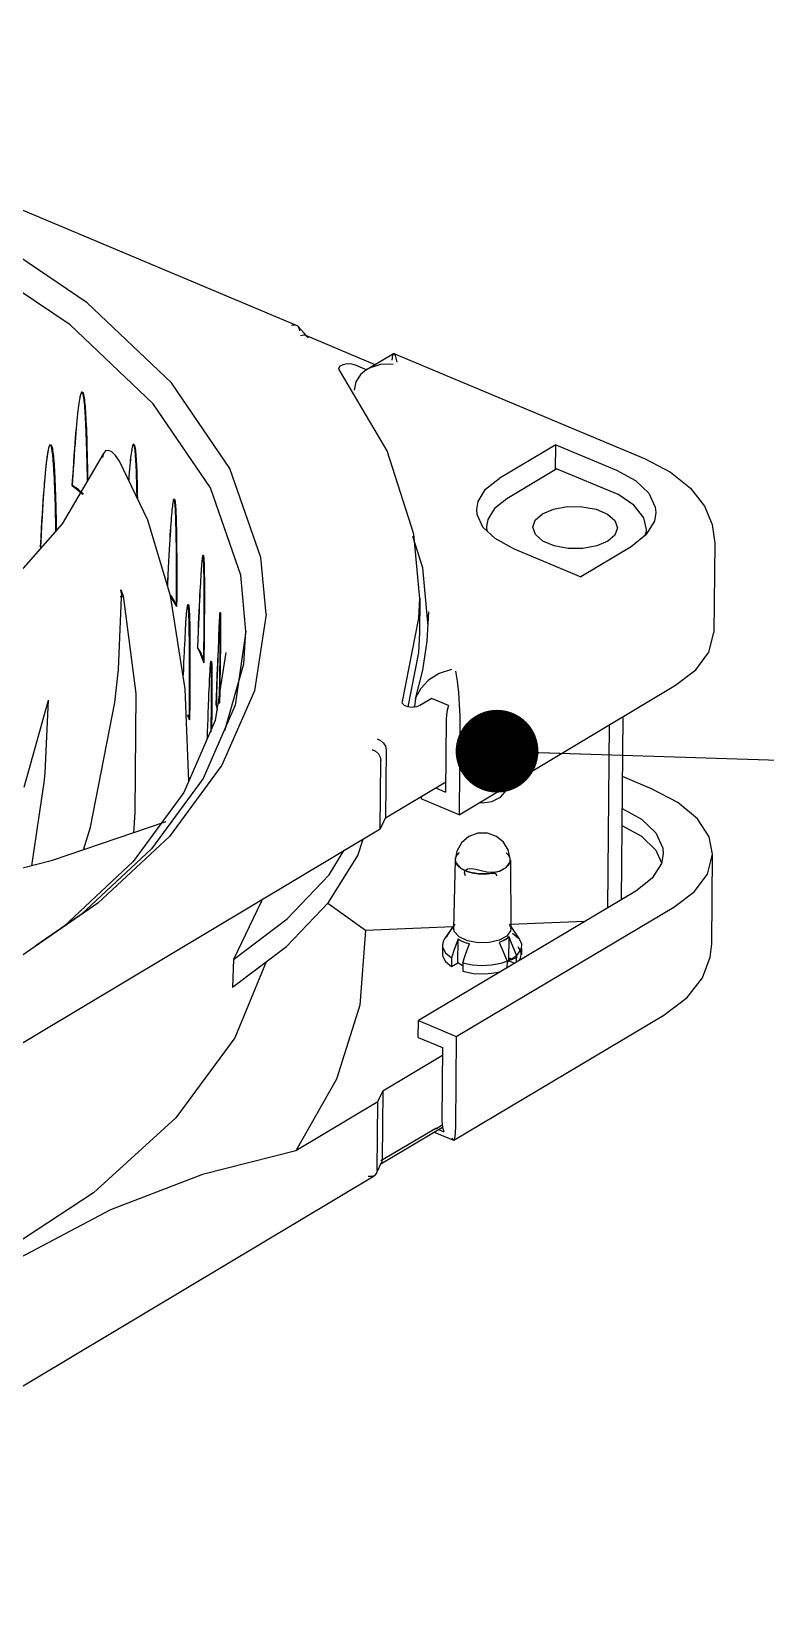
# Model space of a CAD drawing. Header units: millimetres. Extents: x 0 to 841, y 0 to 594.
# Drawn here: x 610.86 to 629.49, y 332.2 to 372.08 of the extents above; entities that cross this region are included whole.
import ezdxf

# ---------------------------------------------------------------- set-up
doc = ezdxf.new("R2010")
doc.units = ezdxf.units.MM
doc.header["$LTSCALE"] = 46.255
doc.layers.get('0').update_dxf_attribs({"linetype": 'CONTINUOUS'})
doc.layers.add('ASSEM_MEM', color=7, linetype='CONTINUOUS')
doc.styles.get("Standard").update_dxf_attribs({"font": 'txt', "width": 0.8})
doc.dimstyles.get("Standard").update_dxf_attribs({"dimtxt": 3, "dimasz": 2.1, "dimexe": 2, "dimexo": 1, "dimtad": 1, "dimzin": 0, "dimdsep": 46, "dimtxsty": 'STANDARD', "dimblk": '_FILLED', "dimblk1": '_FILLED', "dimblk2": '_FILLED', "dimcen": 0.09, "dimazin": 0, "dimtol": 1, "dimtp": 0.01, "dimtm": 0.01, "dimtfac": 1, "dimtofl": 0, "dimtmove": 0, "dimatfit": 3, "dimldrblk": '_FILLED', "dimfxl": 1, "dimtolj": 1, "dimtzin": 0, "dimarcsym": 0})

# ---------------------------------------------------------------- blocks, each defined once
blk = doc.blocks.new('_FILLED')
at = {"color": 0, "linetype": 'BYBLOCK'}
blk.add_solid([(0, 0), (-1, 0.167), (-1, -0.167)], dxfattribs=at)

msp = doc.modelspace()

# ---------------------------------------------------------------- linework, layer by layer
at = {"layer": 'ASSEM_MEM', "color": 7, "linetype": 'CONTINUOUS'}
for p, q in [((608.628, 368.392), (617.574, 364.633)), ((617.616, 364.603), (617.64, 364.566)), ((617.64, 364.566), (617.654, 364.49)), ((617.833, 364.362), (617.786, 364.415)), ((617.807, 364.373), (619.572, 363.631)), ((617.852, 364.341), (617.874, 364.306)), ((619.373, 363.512), (620.044, 363.913)), ((620.044, 363.913), (620.053, 363.914)), ((620.053, 363.914), (620.084, 363.86)), ((620.053, 363.914), (626.431, 361.237)), ((620.084, 363.86), (620.125, 363.696)), ((618.673, 363.49), (618.658, 363.534)), ((619.883, 361.443), (618.673, 363.49)), ((619.067, 363.627), (619.368, 363.501)), ((619.426, 363.541), (619.373, 363.512)), ((619.711, 363.634), (619.426, 363.541)), ((620.039, 363.645), (619.711, 363.634)), ((612.682, 361.378), (612.656, 361.271)), ((620.561, 359.33), (619.883, 361.443)), ((624.16, 361.597), (622.727, 360.739)), ((624.154, 360.964), (624.16, 361.597)), ((624.16, 361.597), (625.702, 360.949)), ((624.192, 360.987), (622.918, 360.225)), ((624.192, 360.987), (625.734, 360.339)), ((611.892, 360.565), (612.025, 360.449)), ((625.701, 360.949), (626.186, 360.686)), ((612.025, 360.449), (612.155, 360.333)), ((622.403, 359.517), (622.412, 359.414)), ((625.727, 359.473), (625.727, 359.486)), ((626.465, 359.446), (626.397, 359.741)), ((611.111, 358.993), (611.086, 359.008)), ((611.086, 359.008), (611.109, 358.991)), ((620.787, 358.474), (620.538, 359.266)), ((620.709, 357.693), (620.561, 359.33)), ((623.063, 358.977), (624.798, 358.248)), ((626.072, 359.011), (624.797, 358.248)), ((628.194, 359.104), (628.173, 356.831)), ((620.921, 356.993), (620.787, 358.474)), ((613.12, 357.728), (613.122, 357.766)), ((613.126, 357.914), (613.128, 357.901)), ((613.149, 357.861), (613.126, 357.914)), ((613.128, 357.914), (613.127, 357.873)), ((613.134, 357.849), (613.128, 357.914)), ((613.129, 357.909), (613.134, 357.849)), ((613.149, 357.861), (613.129, 357.909)), ((613.134, 357.849), (613.139, 357.788)), ((613.139, 357.788), (613.143, 357.727)), ((613.143, 357.727), (613.189, 357.763)), ((613.511, 355.282), (613.189, 357.763)), ((614.76, 355.401), (614.384, 357.764)), ((613.069, 355.896), (613.143, 357.727)), ((614.388, 357.739), (614.462, 357.621)), ((614.462, 357.621), (614.539, 357.493)), ((614.539, 357.493), (614.489, 357.627)), ((614.833, 357.515), (614.826, 357.539)), ((620.709, 357.692), (620.701, 356.826)), ((615.643, 357.308), (615.641, 357.333)), ((615.648, 356.858), (615.648, 356.985)), ((620.9, 356.615), (620.942, 357.357)), ((615.599, 356.629), (615.591, 356.43)), ((615.646, 356.545), (615.647, 356.713)), ((615.647, 356.713), (615.648, 356.858)), ((615.653, 356.585), (615.651, 356.39)), ((615.655, 356.754), (615.653, 356.585)), ((615.656, 356.899), (615.655, 356.754)), ((616.3, 356.866), (616.022, 354.994)), ((620.701, 356.827), (620.682, 356.328)), ((614.866, 356.398), (614.865, 356.551)), ((614.867, 356.237), (614.866, 356.398)), ((615.181, 356.192), (615.231, 356.061)), ((615.231, 356.061), (615.208, 356.197)), ((615.23, 356.062), (615.232, 356.291)), ((615.787, 356.328), (615.517, 354.601)), ((615.583, 356.195), (615.573, 355.918)), ((615.591, 356.43), (615.583, 356.195)), ((615.583, 356.059), (615.593, 356.314)), ((615.635, 355.357), (615.644, 356.351)), ((615.641, 356.127), (615.644, 356.351)), ((615.644, 356.351), (615.646, 356.545)), ((615.651, 356.39), (615.648, 356.164)), ((620.682, 356.328), (620.406, 354.948)), ((612.976, 355.054), (613.069, 355.896)), ((615.23, 356.062), (615.23, 356.077)), ((615.38, 355.852), (615.375, 355.771)), ((615.421, 355.756), (615.42, 355.829)), ((615.573, 355.918), (615.562, 355.594)), ((615.572, 355.76), (615.583, 356.059)), ((615.634, 355.57), (615.638, 355.868)), ((615.638, 355.868), (615.641, 356.127)), ((615.644, 355.901), (615.639, 355.596)), ((615.648, 356.164), (615.644, 355.901)), ((621.62, 355.855), (621.659, 355.6)), ((614.851, 353.066), (614.76, 355.401)), ((615.422, 355.677), (615.421, 355.756)), ((615.423, 355.572), (615.422, 355.677)), ((615.546, 355), (615.56, 355.409)), ((615.562, 355.594), (615.55, 355.213)), ((615.56, 355.409), (615.572, 355.76)), ((615.631, 355.333), (615.634, 355.57)), ((615.639, 355.596), (615.635, 355.339)), ((621.709, 352.207), (627.2, 355.494)), ((610.668, 352.908), (611.286, 355.115)), ((611.201, 353.275), (611.286, 355.115)), ((612.358, 351.891), (612.976, 355.054)), ((614.871, 355.074), (614.867, 354.618)), ((616.022, 354.994), (615.214, 353.131)), ((615.342, 354.987), (615.334, 354.77)), ((615.348, 355.152), (615.342, 354.987)), ((615.421, 354.787), (615.422, 355.015)), ((615.422, 355.015), (615.423, 355.233)), ((615.55, 355.213), (615.543, 354.999)), ((615.57, 354.941), (615.544, 354.999)), ((615.544, 354.999), (615.572, 354.867)), ((615.627, 355.032), (615.631, 355.333)), ((615.635, 355.339), (615.629, 355.045)), ((620.265, 355.062), (620.268, 355.081)), ((620.603, 355.154), (620.574, 354.966)), ((620.708, 354.978), (620.625, 354.946)), ((621.014, 355.161), (620.708, 354.978)), ((621.44, 354.983), (621.014, 355.161)), ((615.517, 354.601), (614.723, 352.771)), ((614.805, 354.74), (614.864, 354.617)), ((614.864, 354.617), (614.83, 354.745)), ((615.417, 354.301), (615.419, 354.58)), ((615.419, 354.58), (615.421, 354.787)), ((620.573, 354.94), (620.574, 354.966)), ((621.383, 354.626), (621.366, 352.786)), ((625.866, 354.695), (625.823, 350.051)), ((615.319, 354.3), (615.314, 354.134)), ((615.319, 354.146), (615.321, 354.186)), ((621.73, 354.48), (621.709, 352.207)), ((625.482, 349.848), (625.524, 354.491)), ((619.855, 353.86), (619.839, 352.128)), ((615.69, 353.464), (614.356, 351.661)), ((619.707, 351.853), (619.723, 353.585)), ((610.864, 350.918), (611.178, 353.028)), ((611.178, 353.028), (611.201, 353.275)), ((614.847, 353.156), (614.87, 353.111)), ((619.839, 352.128), (621.369, 353.043)), ((626.609, 352.862), (625.852, 353.183)), ((620.746, 352.671), (620.746, 352.612)), ((621.709, 352.207), (620.746, 352.612)), ((621.115, 352.891), (621.366, 352.786)), ((625.844, 352.368), (626.337, 352.098)), ((601.512, 340.97), (619.707, 351.853)), ((612.179, 351.324), (612.358, 351.891)), ((614.356, 351.661), (612.539, 349.964)), ((621.609, 351.07), (621.568, 349.332)), ((621.649, 351.29), (621.609, 351.07)), ((621.609, 351.07), (621.63, 350.98)), ((622.904, 350.873), (622.999, 350.998)), ((622.999, 350.998), (623.009, 351.058)), ((623.008, 351.058), (623, 351.112)), ((623.009, 351.058), (623.018, 349.318)), ((626.7, 351.315), (626.847, 350.986)), ((628.118, 348.936), (628.139, 351.209)), ((621.63, 350.98), (621.748, 350.856)), ((621.748, 350.856), (621.95, 350.763)), ((621.843, 350.803), (621.865, 350.795)), ((621.865, 350.795), (621.923, 350.837)), ((621.95, 350.763), (622.208, 350.716)), ((622.208, 350.716), (622.481, 350.721)), ((622.414, 350.763), (622.577, 350.75)), ((622.481, 350.721), (622.723, 350.776)), ((622.723, 350.776), (622.904, 350.873)), ((622.875, 350.851), (622.97, 350.942)), ((626.194, 350.271), (620.676, 346.994)), ((612.539, 349.964), (610.266, 348.398)), ((619.329, 349.277), (618.375, 349.962)), ((621.636, 346.587), (627.155, 349.864)), ((621.569, 349.391), (621.342, 349.065)), ((624.902, 349.504), (623.013, 349.427)), ((611.679, 349.378), (610.964, 348.886)), ((621.553, 349.367), (619.329, 349.277)), ((621.41, 349.137), (621.342, 349.06)), ((621.408, 349.137), (621.476, 349.242)), ((621.476, 349.242), (621.547, 349.349)), ((621.547, 349.349), (621.569, 349.382)), ((621.675, 348.456), (621.681, 349.06)), ((622.188, 348.964), (621.922, 349.013)), ((622.726, 349.029), (622.471, 348.97)), ((622.967, 349.119), (622.962, 348.506)), ((623.018, 349.377), (623.239, 349.047)), ((621.286, 348.898), (621.284, 348.682)), ((621.362, 348.705), (621.515, 348.576)), ((621.569, 348.739), (621.513, 348.575)), ((622.471, 348.97), (622.188, 348.964)), ((623.058, 348.561), (623.097, 348.588)), ((623.059, 348.564), (623.097, 348.59)), ((623.097, 348.59), (623.133, 348.617)), ((623.097, 348.588), (623.132, 348.615)), ((623.132, 348.615), (623.164, 348.642)), ((623.133, 348.617), (623.163, 348.642)), ((623.269, 348.782), (623.163, 348.642)), ((623.164, 348.64), (623.164, 348.58)), ((623.264, 348.56), (623.287, 348.664)), ((623.292, 348.884), (623.269, 348.782)), ((623.291, 348.823), (623.29, 348.664)), ((615.979, 348.541), (615.954, 347.836)), ((621.364, 348.487), (621.514, 348.361)), ((621.513, 348.575), (621.514, 348.361)), ((621.514, 348.361), (621.675, 348.456)), ((621.786, 348.385), (621.674, 348.456)), ((621.801, 348.38), (621.786, 348.385)), ((621.801, 348.453), (621.802, 348.239)), ((621.802, 348.454), (622.036, 348.406)), ((622.535, 348.401), (622.673, 348.424)), ((622.673, 348.424), (622.803, 348.455)), ((622.803, 348.455), (622.922, 348.496)), ((622.924, 348.495), (622.919, 348.326)), ((623.012, 348.577), (622.928, 348.467)), ((623.106, 348.445), (622.962, 348.506)), ((622.984, 348.521), (623.011, 348.534)), ((623.01, 348.527), (622.984, 348.521)), ((623.009, 348.534), (623.034, 348.547)), ((623.035, 348.533), (623.009, 348.527)), ((623.011, 348.534), (623.037, 348.548)), ((623.034, 348.547), (623.058, 348.561)), ((623.061, 348.54), (623.035, 348.533)), ((623.037, 348.548), (623.061, 348.563)), ((623.096, 348.552), (623.058, 348.539)), ((623.059, 348.541), (623.059, 348.564)), ((623.097, 348.553), (623.059, 348.541)), ((623.161, 348.47), (623.164, 348.58)), ((623.237, 348.524), (623.264, 348.56)), ((620.672, 346.561), (620.676, 346.994)), ((620.676, 346.994), (621.636, 346.587)), ((621.574, 343.956), (626.908, 347.124)), ((620.672, 346.561), (621.286, 346.301)), ((621.287, 346.301), (621.27, 344.461)), ((621.636, 346.587), (621.616, 344.314)), ((621.285, 346.103), (619.776, 345.201)), ((619.776, 345.201), (619.76, 343.469)), ((619.644, 344.925), (617.563, 343.681)), ((619.628, 343.193), (619.644, 344.925)), ((619.724, 343.352), (621.286, 344.287)), ((621.117, 344.252), (619.725, 343.428)), ((621.12, 344.251), (621.117, 344.252)), ((621.125, 344.249), (621.117, 344.252)), ((621.122, 344.25), (621.12, 344.251)), ((621.135, 344.245), (621.128, 344.248)), ((621.279, 344.331), (621.135, 344.245)), ((621.184, 344.226), (621.321, 344.168)), ((621.185, 344.226), (621.321, 344.168)), ((621.27, 344.461), (621.275, 344.352)), ((621.615, 344.314), (621.609, 344.126)), ((621.078, 344.161), (621.565, 343.955)), ((621.565, 343.955), (621.535, 344.009)), ((621.573, 343.956), (621.565, 343.955)), ((619.76, 343.469), (619.744, 343.395)), ((601.405, 332.198), (619.552, 343.053)), ((619.628, 343.193), (619.61, 343.116)), ((619.709, 343.32), (619.744, 343.395))]:
    msp.add_line(p, q, dxfattribs=at)
for points in [[(616.811, 357.295), (616.68, 358.739), (615.893, 360.996), (614.411, 363.167), (612.271, 365.201), (609.526, 367.046), (606.243, 368.658), (602.504, 369.997), (598.4, 371.029), (594.032, 371.73), (589.508, 372.082), (584.939, 372.077), (580.439, 371.714), (576.117, 371.002), (572.079, 369.96), (568.427, 368.612), (565.249, 366.993)], [(616.3, 356.866), (616.172, 358.286), (615.398, 360.503), (613.942, 362.637), (611.839, 364.635), (609.142, 366.448), (605.916, 368.032), (602.242, 369.347), (598.209, 370.362), (593.917, 371.05), (589.472, 371.396), (584.983, 371.391), (580.561, 371.034), (576.314, 370.335), (572.347, 369.311), (568.758, 367.987), (565.636, 366.396)], [(617.453, 364.63), (617.532, 364.642), (617.574, 364.633)], [(617.574, 364.633), (617.598, 364.62), (617.616, 364.603)], [(617.786, 364.415), (617.699, 364.512), (617.616, 364.603)], [(617.685, 364.37), (617.764, 364.383), (617.807, 364.373)], [(617.807, 364.373), (617.831, 364.36), (617.852, 364.341)], [(620.007, 363.744), (620.024, 363.872), (620.044, 363.913)], [(618.658, 363.534), (618.658, 363.543), (618.69, 363.595), (618.763, 363.635), (618.865, 363.655), (618.974, 363.652), (619.067, 363.627)], [(619.373, 363.512), (619.215, 363.388), (619.088, 363.195), (619.045, 362.983)], [(612.08, 362.789), (612.072, 362.746), (612.065, 362.698), (612.057, 362.645), (612.049, 362.587), (612.041, 362.524), (612.033, 362.455), (612.025, 362.38), (612.016, 362.298), (612.008, 362.209), (611.999, 362.112), (611.99, 362.007), (611.98, 361.893), (611.971, 361.77), (611.961, 361.636), (611.95, 361.491), (611.939, 361.334), (611.928, 361.164), (611.916, 360.979), (611.891, 360.565)], [(611.893, 360.565), (611.907, 360.78), (611.919, 360.979), (611.931, 361.162), (611.943, 361.332), (611.954, 361.489), (611.965, 361.634), (611.975, 361.768), (611.985, 361.891), (611.995, 362.005), (612.004, 362.11), (612.013, 362.207), (612.022, 362.297), (612.031, 362.379), (612.039, 362.454), (612.047, 362.523), (612.056, 362.587), (612.064, 362.645), (612.072, 362.698), (612.08, 362.746)], [(612.143, 362.929), (612.128, 362.931), (612.116, 362.915), (612.106, 362.891), (612.097, 362.862), (612.088, 362.828), (612.08, 362.789)], [(612.08, 362.746), (612.088, 362.79), (612.096, 362.829), (612.105, 362.863), (612.114, 362.893), (612.124, 362.917)], [(612.124, 362.917), (612.136, 362.933), (612.152, 362.932)], [(612.184, 362.791), (612.177, 362.833), (612.168, 362.872), (612.157, 362.906), (612.143, 362.929)], [(612.152, 362.932), (612.166, 362.906), (612.177, 362.87), (612.186, 362.829), (612.193, 362.785)], [(612.277, 360.686), (612.274, 360.836), (612.271, 361.015), (612.267, 361.181), (612.264, 361.335), (612.26, 361.478), (612.256, 361.612), (612.252, 361.736), (612.248, 361.852), (612.244, 361.959), (612.24, 362.059), (612.236, 362.152), (612.231, 362.238), (612.227, 362.319), (612.222, 362.394), (612.217, 362.464), (612.212, 362.528), (612.207, 362.589), (612.202, 362.645), (612.196, 362.697), (612.19, 362.746), (612.184, 362.791)], [(612.193, 362.785), (612.2, 362.737), (612.206, 362.685), (612.211, 362.63), (612.217, 362.57), (612.222, 362.505), (612.227, 362.436), (612.231, 362.361), (612.236, 362.28), (612.24, 362.193), (612.245, 362.1), (612.249, 361.999), (612.253, 361.89), (612.257, 361.773), (612.26, 361.647), (612.264, 361.512), (612.268, 361.365), (612.271, 361.208), (612.274, 361.038), (612.277, 360.855), (612.279, 360.69)], [(612.682, 361.378), (611.637, 359.593), (610.286, 358.051)], [(611.268, 361.423), (611.263, 361.394), (611.259, 361.366), (611.254, 361.334), (611.248, 361.296), (611.242, 361.252), (611.236, 361.2), (611.229, 361.138), (611.221, 361.064), (611.212, 360.974), (611.202, 360.866), (611.192, 360.752), (611.187, 360.693), (611.182, 360.625), (611.176, 360.547), (611.169, 360.459), (611.162, 360.357), (611.154, 360.24), (611.145, 360.105), (611.136, 359.948), (611.125, 359.766), (611.114, 359.553), (611.101, 359.303), (611.086, 359.008)], [(611.087, 359.009), (611.1, 359.24), (611.112, 359.454), (611.123, 359.652), (611.134, 359.835), (611.145, 360.004), (611.155, 360.16), (611.165, 360.304), (611.175, 360.437), (611.185, 360.56), (611.194, 360.673), (611.203, 360.777), (611.212, 360.873), (611.22, 360.962), (611.229, 361.043), (611.237, 361.118), (611.245, 361.187), (611.253, 361.249), (611.261, 361.307), (611.269, 361.36), (611.277, 361.407)], [(611.337, 361.59), (611.322, 361.591), (611.31, 361.575), (611.302, 361.559), (611.294, 361.537), (611.286, 361.507), (611.278, 361.47), (611.268, 361.423)], [(611.383, 361.435), (611.376, 361.474), (611.37, 361.507), (611.363, 361.534), (611.352, 361.567), (611.337, 361.59)], [(611.351, 361.594), (611.366, 361.569), (611.378, 361.534), (611.387, 361.494), (611.394, 361.451)], [(611.477, 359.411), (611.477, 359.465), (611.473, 359.656), (611.469, 359.821), (611.465, 359.965), (611.462, 360.09), (611.459, 360.2), (611.456, 360.297), (611.453, 360.382), (611.45, 360.457), (611.448, 360.524), (611.444, 360.613), (611.438, 360.741), (611.433, 360.847), (611.428, 360.937), (611.423, 361.013), (611.419, 361.077), (611.415, 361.133), (611.411, 361.181), (611.407, 361.222), (611.404, 361.259), (611.401, 361.291), (611.396, 361.331), (611.389, 361.388), (611.383, 361.435)], [(611.394, 361.451), (611.401, 361.404), (611.407, 361.354), (611.413, 361.299), (611.419, 361.241), (611.424, 361.178), (611.429, 361.11), (611.434, 361.037), (611.439, 360.958), (611.443, 360.873), (611.448, 360.781), (611.452, 360.683), (611.456, 360.576), (611.46, 360.462), (611.464, 360.338), (611.468, 360.205), (611.472, 360.061), (611.475, 359.906), (611.479, 359.739), (611.482, 359.559), (611.484, 359.419)], [(613.092, 361.183), (612.99, 361.327), (612.895, 361.416), (612.808, 361.454), (612.735, 361.441), (612.682, 361.378)], [(613.393, 361.423), (613.386, 361.376), (613.38, 361.323), (613.373, 361.266), (613.366, 361.203), (613.36, 361.134), (613.353, 361.059), (613.345, 360.978), (613.338, 360.889), (613.33, 360.793), (613.323, 360.699)], [(613.328, 360.689), (613.336, 360.79), (613.344, 360.887), (613.352, 360.976), (613.359, 361.058), (613.366, 361.133), (613.373, 361.202), (613.38, 361.265), (613.387, 361.323), (613.394, 361.375), (613.401, 361.423)], [(613.452, 361.604), (613.439, 361.606), (613.43, 361.591), (613.421, 361.568), (613.414, 361.539), (613.407, 361.505), (613.4, 361.466), (613.393, 361.423)], [(613.485, 361.456), (613.479, 361.501), (613.472, 361.542), (613.463, 361.578), (613.452, 361.604)], [(613.46, 361.606), (613.472, 361.58), (613.481, 361.543), (613.488, 361.501), (613.493, 361.456)], [(613.538, 360.249), (613.537, 360.318), (613.534, 360.444), (613.531, 360.561), (613.528, 360.669), (613.525, 360.77), (613.522, 360.864), (613.518, 360.951), (613.515, 361.031), (613.511, 361.106), (613.507, 361.176), (613.503, 361.241), (613.499, 361.301), (613.495, 361.356), (613.49, 361.408), (613.485, 361.456)], [(613.493, 361.456), (613.499, 361.408), (613.503, 361.356), (613.508, 361.299), (613.512, 361.239), (613.515, 361.174), (613.519, 361.104), (613.522, 361.029), (613.526, 360.948), (613.529, 360.861), (613.532, 360.767), (613.535, 360.666), (613.537, 360.557), (613.54, 360.44), (613.542, 360.314), (613.543, 360.238)], [(614.384, 357.764), (613.807, 359.684), (613.092, 361.183)], [(626.431, 361.237), (627.07, 360.904), (627.584, 360.493), (627.936, 360.041), (628.133, 359.575), (628.194, 359.104)], [(612.178, 360.342), (612.046, 360.459), (611.892, 360.565)], [(622.155, 359.953), (622.189, 360.154), (622.382, 360.466), (622.727, 360.739)], [(626.186, 360.686), (626.526, 360.366), (626.688, 360.014), (626.701, 359.875)], [(614.478, 360.219), (614.468, 360.222), (614.461, 360.207), (614.454, 360.184), (614.448, 360.156), (614.443, 360.122), (614.437, 360.084), (614.432, 360.041)], [(614.502, 360.07), (614.498, 360.114), (614.493, 360.156), (614.487, 360.193), (614.478, 360.219)], [(614.487, 360.22), (614.495, 360.194), (614.502, 360.157), (614.507, 360.115), (614.511, 360.07)], [(622.918, 360.225), (622.609, 359.981), (622.434, 359.7), (622.403, 359.517)], [(626.397, 359.741), (626.146, 360.064), (625.734, 360.339)], [(614.432, 360.041), (614.427, 359.994), (614.421, 359.942), (614.416, 359.885), (614.41, 359.822), (614.405, 359.754), (614.399, 359.679), (614.393, 359.598), (614.387, 359.51), (614.381, 359.414), (614.374, 359.309), (614.367, 359.196), (614.36, 359.073), (614.352, 358.94), (614.345, 358.796), (614.336, 358.64), (614.328, 358.47), (614.319, 358.287), (614.306, 358.023)], [(614.309, 358.016), (614.322, 358.285), (614.331, 358.468), (614.34, 358.637), (614.349, 358.793), (614.357, 358.937), (614.365, 359.07), (614.372, 359.193), (614.38, 359.306), (614.387, 359.41), (614.393, 359.506), (614.4, 359.595), (614.406, 359.676), (614.412, 359.751), (614.418, 359.82), (614.424, 359.883), (614.429, 359.94), (614.435, 359.993), (614.44, 360.04)], [(614.539, 357.493), (614.539, 357.723), (614.539, 357.936), (614.539, 358.134), (614.539, 358.317), (614.538, 358.488), (614.537, 358.645), (614.536, 358.792), (614.535, 358.928), (614.533, 359.054), (614.532, 359.172), (614.53, 359.28), (614.528, 359.381), (614.526, 359.475), (614.524, 359.562), (614.522, 359.643), (614.52, 359.718), (614.517, 359.788), (614.515, 359.853), (614.512, 359.913), (614.509, 359.969), (614.506, 360.021), (614.502, 360.07)], [(614.511, 360.07), (614.514, 360.021), (614.518, 359.969), (614.521, 359.913), (614.523, 359.852), (614.526, 359.787), (614.528, 359.717), (614.53, 359.641), (614.532, 359.56), (614.534, 359.473), (614.535, 359.379), (614.537, 359.278), (614.538, 359.169), (614.539, 359.051), (614.54, 358.925), (614.541, 358.789), (614.542, 358.643), (614.542, 358.485), (614.542, 358.315), (614.542, 358.132), (614.542, 357.935), (614.541, 357.722), (614.54, 357.494)], [(623.063, 358.977), (622.621, 359.217), (622.313, 359.508), (622.166, 359.827), (622.155, 359.953)], [(623.578, 359.506), (623.642, 359.686), (623.824, 359.844)], [(623.824, 359.844), (624.103, 359.962), (624.454, 360.026), (624.829, 360.025), (625.183, 359.96), (625.472, 359.839), (625.661, 359.675), (625.727, 359.486)], [(626.701, 359.875), (626.663, 359.654), (626.451, 359.311), (626.072, 359.011)], [(625.481, 359.148), (625.202, 359.03), (624.851, 358.966), (624.476, 358.967), (624.122, 359.032), (623.833, 359.154), (623.644, 359.317), (623.578, 359.506)], [(625.727, 359.486), (625.663, 359.306), (625.481, 359.148)], [(626.422, 359.288), (626.462, 359.397), (626.465, 359.446)], [(615.178, 358.614), (615.174, 358.567), (615.17, 358.515), (615.166, 358.458), (615.162, 358.396), (615.157, 358.328), (615.153, 358.253), (615.148, 358.172), (615.143, 358.084), (615.138, 357.988), (615.133, 357.884), (615.128, 357.772), (615.122, 357.649), (615.116, 357.516), (615.109, 357.372), (615.103, 357.216), (615.095, 357.047), (615.088, 356.864), (615.08, 356.666), (615.071, 356.452)], [(615.074, 356.452), (615.083, 356.665), (615.091, 356.863), (615.099, 357.045), (615.107, 357.213), (615.114, 357.369), (615.121, 357.513), (615.127, 357.646), (615.133, 357.768), (615.139, 357.881), (615.145, 357.985), (615.15, 358.081), (615.155, 358.169), (615.16, 358.251), (615.165, 358.325), (615.169, 358.394), (615.174, 358.456), (615.178, 358.514), (615.182, 358.566), (615.186, 358.613)], [(615.21, 358.79), (615.204, 358.793), (615.199, 358.779), (615.194, 358.756), (615.19, 358.728), (615.186, 358.694), (615.182, 358.657), (615.178, 358.614)], [(615.225, 358.64), (615.223, 358.685), (615.22, 358.726), (615.216, 358.764), (615.21, 358.79)], [(615.211, 358.788), (615.213, 358.794), (615.219, 358.791)], [(615.219, 358.791), (615.225, 358.764), (615.229, 358.727), (615.232, 358.685), (615.234, 358.639)], [(615.232, 356.291), (615.234, 356.505), (615.235, 356.702), (615.237, 356.886), (615.237, 357.056), (615.238, 357.214), (615.238, 357.361), (615.239, 357.497), (615.239, 357.624), (615.239, 357.741), (615.238, 357.85), (615.238, 357.951), (615.237, 358.045), (615.236, 358.132), (615.236, 358.213), (615.235, 358.288), (615.234, 358.358), (615.232, 358.423), (615.231, 358.483), (615.229, 358.539), (615.227, 358.591), (615.225, 358.64)], [(615.234, 358.639), (615.236, 358.59), (615.238, 358.538), (615.24, 358.481), (615.241, 358.421), (615.242, 358.355), (615.243, 358.285), (615.244, 358.21), (615.244, 358.128), (615.245, 358.041), (615.245, 357.947), (615.245, 357.846), (615.245, 357.737), (615.245, 357.619), (615.244, 357.493), (615.244, 357.357), (615.243, 357.21), (615.242, 357.052), (615.24, 356.883), (615.239, 356.7), (615.237, 356.503), (615.234, 356.29), (615.231, 356.062)], [(613.189, 357.763), (613.169, 357.812), (613.149, 357.861)], [(614.489, 357.627), (614.408, 357.755), (614.376, 357.79)], [(614.791, 357.38), (614.789, 357.352), (614.786, 357.324), (614.783, 357.293), (614.78, 357.255), (614.777, 357.212), (614.773, 357.161), (614.769, 357.1), (614.764, 357.026), (614.759, 356.938), (614.753, 356.831), (614.747, 356.717), (614.744, 356.658), (614.737, 356.514)], [(614.826, 357.539), (614.819, 357.542), (614.813, 357.528), (614.809, 357.512), (614.805, 357.491), (614.801, 357.462), (614.796, 357.426), (614.791, 357.38)], [(614.829, 357.53), (614.834, 357.543), (614.842, 357.541)], [(614.846, 357.38), (614.843, 357.42), (614.84, 357.453), (614.838, 357.481), (614.833, 357.515)], [(614.842, 357.541), (614.848, 357.516), (614.853, 357.482), (614.857, 357.443), (614.86, 357.401), (614.862, 357.357)], [(614.852, 357.236), (614.851, 357.274), (614.848, 357.332), (614.846, 357.38)], [(620.268, 355.081), (620.69, 357.195), (620.709, 357.693)], [(614.865, 356.551), (614.864, 356.68), (614.862, 356.788), (614.861, 356.878), (614.86, 356.955), (614.858, 357.02), (614.857, 357.076), (614.856, 357.124), (614.855, 357.166), (614.852, 357.236)], [(614.862, 357.357), (614.864, 357.308), (614.866, 357.257), (614.868, 357.201), (614.87, 357.142), (614.871, 357.078), (614.873, 357.009), (614.874, 356.935), (614.875, 356.855), (614.876, 356.77), (614.876, 356.678), (614.877, 356.58), (614.877, 356.473), (614.877, 356.359), (614.877, 356.237), (614.877, 356.105), (614.877, 355.963), (614.876, 355.81), (614.876, 355.646), (614.874, 355.469), (614.873, 355.279), (614.871, 355.074)], [(615.623, 357.158), (615.62, 357.111), (615.617, 357.059), (615.615, 357.002), (615.612, 356.94), (615.609, 356.872), (615.606, 356.798), (615.599, 356.629)], [(615.641, 357.333), (615.638, 357.336), (615.635, 357.322), (615.632, 357.3), (615.63, 357.271), (615.627, 357.238), (615.625, 357.2), (615.623, 357.158)], [(615.631, 357.157), (615.634, 357.199), (615.636, 357.237), (615.639, 357.271), (615.641, 357.299)], [(615.641, 357.299), (615.644, 357.322), (615.647, 357.337), (615.65, 357.333)], [(615.647, 357.19), (615.646, 357.233), (615.645, 357.272), (615.643, 357.308)], [(615.648, 356.985), (615.648, 357.042), (615.648, 357.095), (615.647, 357.144), (615.647, 357.19)], [(615.65, 357.333), (615.653, 357.306), (615.654, 357.269), (615.655, 357.227), (615.656, 357.182)], [(615.656, 357.182), (615.656, 357.133), (615.657, 357.081), (615.657, 357.025), (615.656, 356.964), (615.656, 356.899)], [(616.811, 357.295), (616.517, 355.351), (615.69, 353.464)], [(615.763, 354.349), (616.244, 356.041), (616.3, 356.866)], [(620.603, 355.154), (620.785, 355.877), (620.9, 356.615)], [(627.2, 355.494), (627.716, 355.886), (628.049, 356.332), (628.173, 356.831)], [(614.737, 356.514), (614.733, 356.426), (614.728, 356.325), (614.723, 356.209), (614.718, 356.075), (614.711, 355.919), (614.705, 355.748)], [(614.863, 354.618), (614.864, 354.92), (614.866, 355.179), (614.867, 355.401), (614.867, 355.593), (614.867, 355.759), (614.867, 355.903), (614.867, 356.029), (614.867, 356.237)], [(615.072, 356.452), (615.128, 356.322), (615.181, 356.192)], [(615.208, 356.197), (615.155, 356.328), (615.072, 356.452)], [(615.375, 355.771), (615.372, 355.72), (615.369, 355.659), (615.366, 355.586), (615.362, 355.498), (615.357, 355.391), (615.353, 355.278), (615.348, 355.152)], [(615.385, 355.938), (615.383, 355.911), (615.38, 355.852)], [(615.408, 356.096), (615.403, 356.099), (615.4, 356.085), (615.397, 356.07), (615.395, 356.049), (615.392, 356.021), (615.389, 355.984), (615.385, 355.938)], [(615.414, 356.036), (615.412, 356.072), (615.408, 356.096)], [(615.412, 356.066), (615.415, 356.085), (615.419, 356.1), (615.424, 356.097)], [(615.418, 355.935), (615.417, 355.975), (615.416, 356.009), (615.414, 356.036)], [(615.42, 355.829), (615.419, 355.887), (615.418, 355.935)], [(615.424, 356.097), (615.428, 356.07), (615.43, 356.034), (615.432, 355.993), (615.433, 355.949)], [(615.433, 355.949), (615.434, 355.901), (615.435, 355.85), (615.436, 355.795), (615.436, 355.736), (615.437, 355.672), (615.437, 355.603), (615.437, 355.529), (615.437, 355.45), (615.436, 355.364), (615.436, 355.272), (615.435, 355.173), (615.434, 355.066), (615.433, 354.951), (615.432, 354.827), (615.431, 354.693), (615.429, 354.549), (615.427, 354.395)], [(621.516, 355.898), (621.205, 355.796), (620.935, 355.626), (620.735, 355.415), (620.614, 355.189), (620.603, 355.154)], [(615.423, 355.233), (615.423, 355.34), (615.423, 355.431), (615.423, 355.572)], [(621.659, 355.6), (621.691, 355.308), (621.714, 355.005), (621.727, 354.719), (621.73, 354.48)], [(613.451, 351.754), (613.491, 352.267), (613.511, 355.282)], [(620.625, 354.946), (620.518, 354.934), (620.411, 354.946), (620.324, 354.98), (620.273, 355.029), (620.265, 355.062)], [(621.44, 354.983), (621.409, 354.861), (621.39, 354.741), (621.383, 354.626)], [(615.334, 354.77), (615.33, 354.636), (615.325, 354.481), (615.319, 354.3)], [(619.496, 353.861), (619.585, 353.821), (619.659, 353.754), (619.707, 353.671), (619.723, 353.585)], [(619.627, 354.135), (619.716, 354.095), (619.79, 354.029), (619.839, 353.946), (619.855, 353.86)], [(615.214, 353.131), (613.902, 351.349), (612.114, 349.675), (610.975, 348.89)], [(614.723, 352.771), (613.435, 351.022), (611.679, 349.378)], [(622.236, 352.522), (622.295, 352.509), (622.54, 352.542), (622.757, 352.658), (622.921, 352.843), (622.966, 352.959)], [(628.139, 351.209), (628.051, 351.649), (627.754, 352.105), (627.262, 352.518), (626.609, 352.862)], [(614.268, 352.031), (611.352, 351.044), (608.345, 350.271), (605.463, 349.751), (602.63, 349.44), (599.782, 349.318), (596.851, 349.378), (594.311, 349.567)], [(619.707, 351.853), (619.752, 351.945), (619.796, 352.036), (619.839, 352.128)], [(625.84, 351.935), (626.333, 351.665), (626.7, 351.315)], [(626.337, 352.098), (626.704, 351.747), (626.877, 351.363), (626.889, 351.22)], [(615.954, 347.836), (617.327, 348.864), (618.398, 349.987), (619.137, 351.176), (619.27, 351.591)], [(622.955, 351.322), (622.833, 351.518), (622.655, 351.662), (622.425, 351.744), (622.182, 351.743), (621.955, 351.658), (621.77, 351.501), (621.649, 351.29)], [(615.979, 348.541), (617.345, 349.567), (618.41, 350.687), (618.795, 351.308)], [(621.617, 351.12), (621.614, 351.111), (621.612, 351.102), (621.611, 351.095), (621.61, 351.087), (621.609, 351.079), (621.609, 351.07)], [(621.609, 351.07), (621.609, 351.06), (621.609, 351.05), (621.611, 351.041), (621.612, 351.033), (621.613, 351.026), (621.615, 351.019), (621.617, 351.012), (621.62, 351.004), (621.623, 350.997), (621.626, 350.99), (621.629, 350.982)], [(621.708, 351.245), (621.691, 351.231), (621.675, 351.214), (621.659, 351.197), (621.647, 351.18), (621.638, 351.166), (621.63, 351.152), (621.624, 351.14), (621.62, 351.129), (621.617, 351.12)], [(621.629, 350.982), (621.633, 350.975), (621.637, 350.968), (621.641, 350.961), (621.646, 350.953), (621.651, 350.946), (621.657, 350.939), (621.662, 350.932), (621.668, 350.925), (621.674, 350.918), (621.681, 350.911), (621.687, 350.905), (621.694, 350.898), (621.701, 350.892), (621.708, 350.886), (621.715, 350.88), (621.723, 350.874), (621.731, 350.868), (621.739, 350.862), (621.747, 350.856)], [(623, 351.112), (622.962, 351.182), (622.904, 351.243)], [(623.008, 351.058), (623.008, 351.091), (622.955, 351.322)], [(622.97, 350.942), (623.007, 351.031), (623.008, 351.058)], [(626.889, 351.22), (626.845, 350.971), (626.61, 350.597), (626.194, 350.271)], [(627.155, 349.864), (627.674, 350.255), (628.01, 350.7), (628.139, 351.209)], [(621.747, 350.856), (621.756, 350.851), (621.765, 350.845), (621.774, 350.839), (621.784, 350.834), (621.793, 350.828), (621.803, 350.823), (621.813, 350.818), (621.822, 350.813), (621.843, 350.803)], [(621.872, 350.663), (621.849, 350.733), (621.865, 350.795)], [(621.865, 350.795), (621.862, 350.791), (621.887, 350.792), (621.898, 350.781), (621.91, 350.777), (621.922, 350.772), (621.936, 350.768), (621.948, 350.764)], [(621.923, 350.837), (622.015, 350.849), (622.132, 350.833), (622.266, 350.799), (622.414, 350.763)], [(621.948, 350.764), (621.96, 350.76), (621.973, 350.757), (621.988, 350.753), (622.001, 350.749), (622.014, 350.746), (622.027, 350.743), (622.041, 350.74), (622.054, 350.737)], [(622.054, 350.737), (622.069, 350.734), (622.084, 350.732), (622.097, 350.729), (622.111, 350.727), (622.125, 350.725), (622.141, 350.723), (622.157, 350.721), (622.174, 350.719), (622.192, 350.717)], [(622.192, 350.717), (622.212, 350.715), (622.234, 350.714), (622.258, 350.713), (622.28, 350.712), (622.303, 350.712)], [(622.303, 350.712), (622.329, 350.711), (622.356, 350.712), (622.386, 350.713), (622.418, 350.715), (622.453, 350.718)], [(622.453, 350.718), (622.491, 350.722), (622.532, 350.728), (622.575, 350.732), (622.619, 350.728), (622.649, 350.703), (622.654, 350.66)], [(622.577, 350.75), (622.739, 350.781), (622.875, 350.851)], [(616.7, 350.054), (616.685, 350), (615.979, 348.541)], [(621.568, 349.332), (621.575, 349.379), (621.608, 349.446)], [(622.98, 349.434), (622.996, 349.407), (623.018, 349.318)], [(619.329, 349.277), (619.192, 347.38), (618.598, 345.5), (617.563, 343.681)], [(621.342, 349.06), (621.307, 348.998), (621.286, 348.898)], [(621.922, 349.013), (621.712, 349.109), (621.59, 349.238), (621.568, 349.332)], [(621.681, 349.06), (621.625, 348.901), (621.569, 348.739)], [(621.681, 349.06), (621.763, 349.011), (621.86, 348.97), (621.969, 348.938)], [(623.018, 349.318), (623.01, 349.265), (622.916, 349.132), (622.726, 349.029)], [(622.866, 349.038), (622.823, 349.014), (622.777, 348.992), (622.727, 348.972)], [(622.866, 349.038), (622.904, 349.063), (622.938, 349.09), (622.967, 349.119)], [(622.967, 349.119), (623.033, 348.96), (623.099, 348.8), (623.164, 348.64)], [(623.064, 349.207), (623.217, 349.077), (623.239, 349.047)], [(623.239, 349.047), (623.288, 348.931), (623.292, 348.884)], [(621.284, 348.682), (621.291, 348.633), (621.364, 348.487)], [(621.286, 348.898), (621.291, 348.849), (621.362, 348.705)], [(621.801, 348.453), (621.858, 348.617), (621.913, 348.779), (621.969, 348.938)], [(622.727, 348.972), (622.792, 348.816), (622.858, 348.657), (622.924, 348.495)], [(623.287, 348.664), (623.283, 348.711), (623.211, 348.858)], [(626.908, 347.124), (627.499, 347.573), (627.884, 348.074), (628.081, 348.596), (628.118, 348.935)], [(616.808, 348.476), (616.014, 346.553), (614.516, 344.518), (612.432, 342.62), (609.808, 340.899), (606.701, 339.394), (603.178, 338.137)], [(621.802, 348.239), (622.077, 348.185), (622.376, 348.174), (622.666, 348.208), (622.769, 348.237)], [(622.036, 348.406), (622.285, 348.388), (622.535, 348.401)], [(623.164, 348.58), (623.132, 348.565), (623.096, 348.552)], [(623.163, 348.58), (623.131, 348.566), (623.097, 348.553)], [(619.644, 344.925), (619.689, 345.017), (619.733, 345.109), (619.776, 345.201)], [(621.117, 344.252), (621.116, 344.252), (621.117, 344.252), (621.118, 344.251), (621.119, 344.251), (621.12, 344.251), (621.121, 344.25), (621.122, 344.25), (621.123, 344.249)], [(621.136, 344.246), (621.132, 344.246), (621.131, 344.247), (621.13, 344.247), (621.129, 344.248), (621.127, 344.248), (621.126, 344.249), (621.125, 344.249), (621.123, 344.25), (621.122, 344.25)], [(621.13, 344.247), (621.132, 344.247), (621.133, 344.246), (621.134, 344.246), (621.135, 344.246), (621.136, 344.245), (621.136, 344.246)], [(621.275, 344.352), (621.292, 344.254), (621.321, 344.168)], [(621.609, 344.126), (621.593, 343.997), (621.573, 343.956)], [(617.563, 343.681), (615.197, 343.084), (612.863, 342.183), (610.56, 340.97), (608.254, 339.426), (605.912, 337.531), (603.53, 335.286)], [(619.552, 343.053), (619.486, 343.03), (619.397, 343.036)], [(619.61, 343.116), (619.56, 343.058), (619.552, 343.053)], [(619.61, 343.116), (619.66, 343.217), (619.709, 343.32)]]:
    msp.add_lwpolyline(points, dxfattribs=at)

# ---------------------------------------------------------------- leaders
at = {"color": 7, "linetype": 'CONTINUOUS'}
msp.add_leader([(622.671, 353.822), (669.434, 352.334)], dimstyle='STANDARD', override={"dimtad": 0, "dimldrblk": 'DOT'}, dxfattribs=at)

doc.saveas('drawing.dxf')
